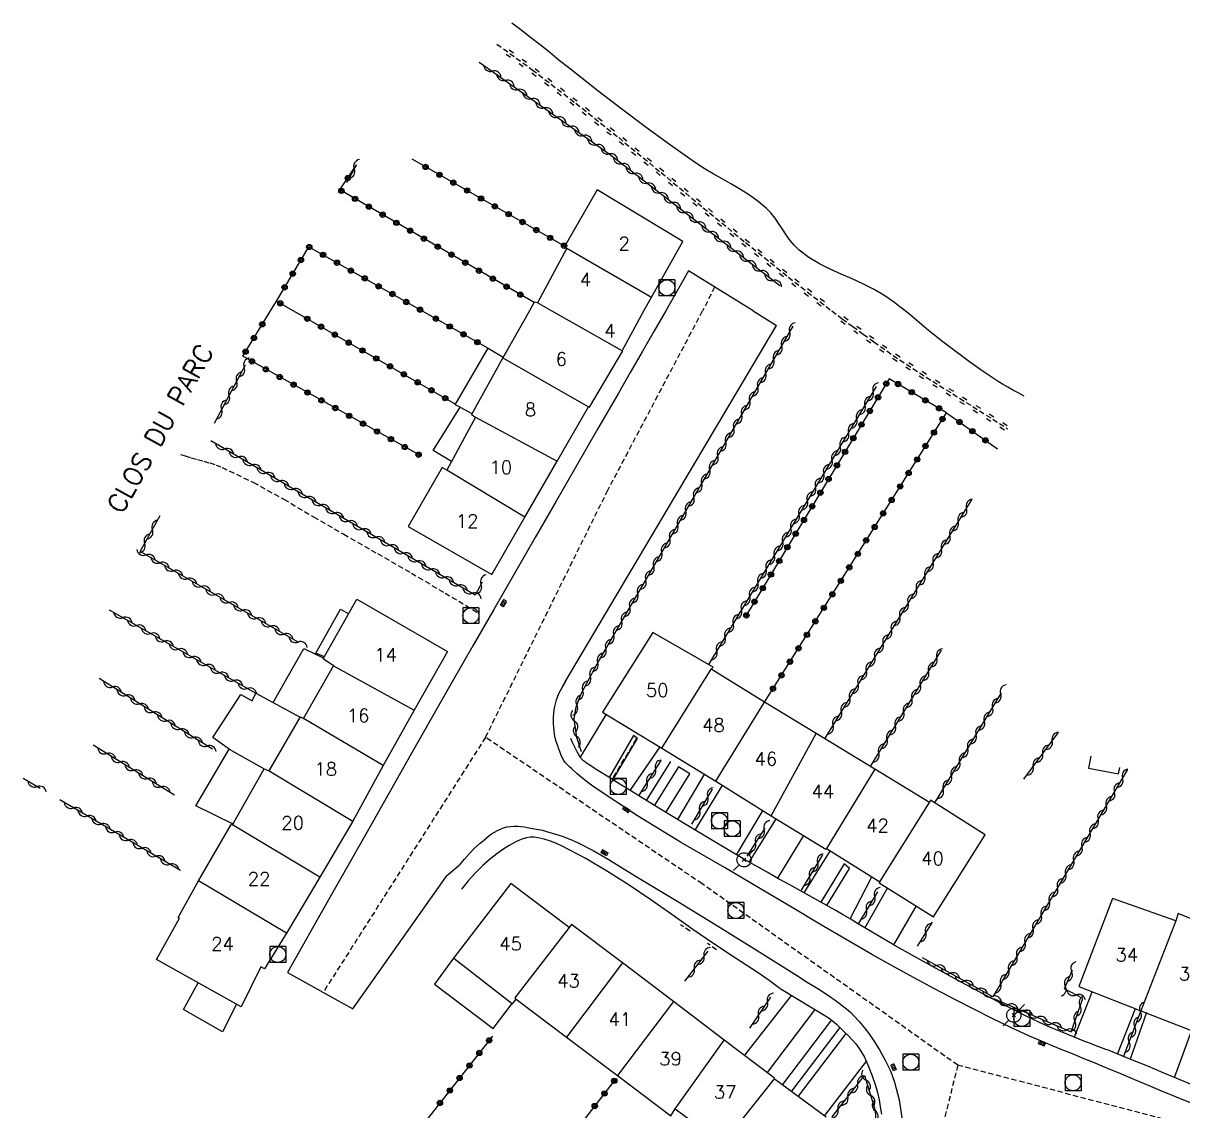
# Model space of a CAD drawing. Header units: millimetres. Extents: x 149998 to 151001, y 150999 to 152001.
# Drawn here: x 150061.5 to 150170.7, y 151595.7 to 151698.1 of the extents above; entities that cross this region are included whole.
import ezdxf
from ezdxf.enums import TextEntityAlignment as Align

# ---------------------------------------------------------------- set-up
doc = ezdxf.new("R2010")
doc.units = ezdxf.units.MM
doc.linetypes.add('DASHED', pattern=[0.75, 0.5, -0.25])
doc.layers.get('0').update_dxf_attribs({"linetype": 'CONTINUOUS'})
for name, color, linetype in [('W0001', 6, 'DASHED'), ('W0008', 7, 'CONTINUOUS'), ('W0014', 7, 'CONTINUOUS'), ('W0017', 7, 'CONTINUOUS'), ('W0070', 7, 'DASHED'), ('W0101', 7, 'CONTINUOUS'), ('W0104', 1, 'CONTINUOUS'), ('W0112', 1, 'DASHED'), ('W0211', 2, 'CONTINUOUS'), ('W0220', 5, 'DASHED'), ('W0310', 3, 'CONTINUOUS'), ('W0323', 7, 'CONTINUOUS'), ('W0401', 7, 'CONTINUOUS'), ('W0420', 7, 'CONTINUOUS'), ('W0473', 7, 'CONTINUOUS'), ('W0989', 7, 'CONTINUOUS'), ('W0991', 7, 'CONTINUOUS'), ('W1102', 7, 'CONTINUOUS')]:
    doc.layers.add(name, color=color, linetype=linetype)
doc.styles.get("Standard").update_dxf_attribs({"font": 'romans.shx', "width": 0.85})

# ---------------------------------------------------------------- blocks, each defined once
blk = doc.blocks.new('T473')
for p, q in [((-0.166667, 0.166667), (0.166667, -0.166667)), ((-0.166667, -0.166667), (0.166667, 0.166667)), ((0.500001, 0.500001), (1.000002, 1.000002)), ((-1.000002, -1.000002), (-0.500001, -0.500001))]:
    blk.add_line(p, q)
blk.add_ellipse((0, 0), major_axis=(0.471405, 0.471405), ratio=1, start_param=5.4977871438, end_param=11.780972451)
blk = doc.blocks.new('T420')
for p, q in [((0.75, 0.75), (-0.75, 0.75)), ((-0.75, 0.75), (-0.75, -0.75)), ((0.75, 0.75), (0.75, -0.75)), ((0.75, -0.75), (-0.75, -0.75))]:
    blk.add_line(p, q)
blk.add_ellipse((0, 0), major_axis=(-0.53, 0.53), ratio=1, start_param=3.926991, end_param=10.210176)
blk = doc.blocks.new('T401')
for p, q in [((-0.3, 0.3), (0, 0.3)), ((-0.3, -0.25), (-0.3, 0.3)), ((-0.3, 0.15), (0, 0.15)), ((-0.3, 0), (0, 0)), ((0, 0.3), (0, -0.25)), ((-0.3, -0.15), (0, -0.15)), ((-0.3, -0.25), (-0.3, -0.3)), ((-0.3, -0.3), (0, -0.3)), ((0, -0.3), (0, -0.25))]:
    blk.add_line(p, q)
blk = doc.blocks.new('t310o')
at = {"color": 0, "linetype": 'Continuous'}
for centre, start, end in [((-0.5, 0.38), 216.8699, 323.1304), ((0.5, -0.37), 36.8699, 143.1303)]:
    blk.add_arc(centre, 0.625, start, end, dxfattribs=at)
blk = doc.blocks.new('t323o')
at = {"color": 0, "linetype": 'Continuous'}
for radius in [0.25, 0.15]:
    blk.add_circle((0, 0), radius, dxfattribs=at)
blk = doc.blocks.new('t220o')
at = {"color": 0, "linetype": 'Continuous'}
for p, q in [((-0.25, 0.25), (0.25, 0.25)), ((-0.25, -0.25), (0.25, -0.25))]:
    blk.add_line(p, q, dxfattribs=at)

msp = doc.modelspace()

# ---------------------------------------------------------------- linework, layer by layer
at = {"layer": 'W0001'}
for points in [[(150126.61, 151673.23), (150125.48, 151671)], [(150105.02, 151630.83), (150116.48, 151653.98), (150125.48, 151671)], [(150105.02, 151630.83), (150089.73, 151606.81)], [(150149.52, 151599.95), (150125.44, 151617.03), (150105.02, 151630.83)], [(150149.52, 151599.95), (150146.34, 151587.21), (150141.85, 151567.31), (150135.86, 151542.38), (150129.45, 151514.84), (150123.58, 151487.78), (150121.35, 151477.53)], [(150223.9, 151572.93), (150197.4, 151583.85), (150169.58, 151594.72), (150149.52, 151599.95)]]:
    msp.add_lwpolyline(points, dxfattribs=at)
at = {"layer": 'W0008'}
for points in [[(150130.25, 151671), (150124.16, 151674.76)], [(150130.25, 151671), (150132.43, 151669.62)], [(150101.33, 151617.76), (150102.53, 151618.8)], [(150101.33, 151617.76), (150092.48, 151605.26)], [(150086.36, 151608.69), (150092.53, 151605.26)]]:
    msp.add_lwpolyline(points, dxfattribs=at)
at = {"layer": 'W0014'}
for points in [[(150124.16, 151674.76), (150122, 151671)], [(150122, 151671), (150120.89, 151669.06), (150119.77, 151667.13), (150118.66, 151665.19), (150117.55, 151663.26), (150115.59, 151659.86), (150113.64, 151656.46), (150111.68, 151653.06), (150109.71, 151649.66), (150107.76, 151646.26), (150105.8, 151642.86), (150103.84, 151639.45), (150101.89, 151636.05), (150098, 151629.21), (150094.11, 151622.38), (150090.23, 151615.54), (150086.36, 151608.69)], [(150112.52, 151636.06), (150132.43, 151669.62)], [(150171.44, 151596.4), (150170.13, 151596.93), (150168.81, 151597.48), (150167.5, 151598.03), (150166.19, 151598.58), (150164.88, 151599.13), (150163.56, 151599.68), (150162.25, 151600.23), (150161.5, 151600.53), (150160.76, 151600.84), (150160.01, 151601.14), (150159.26, 151601.44), (150158.51, 151601.75), (150157.77, 151602.06), (150157.02, 151602.37), (150156.29, 151602.7), (150154.52, 151603.52), (150152.76, 151604.36), (150151.02, 151605.23), (150149.29, 151606.11), (150147.32, 151607.15), (150145.36, 151608.2), (150143.41, 151609.27), (150141.47, 151610.36), (150138.99, 151611.78), (150136.53, 151613.23), (150134.08, 151614.7), (150131.63, 151616.17), (150127.53, 151618.58), (150123.41, 151620.97), (150119.34, 151623.44), (150115.37, 151626.08), (150114.78, 151626.5), (150114.21, 151626.94), (150113.65, 151627.4), (150113.11, 151627.89), (150112.93, 151628.06), (150112.74, 151628.25), (150112.57, 151628.44), (150112.41, 151628.65), (150112.26, 151628.92), (150112.13, 151629.21), (150112.01, 151629.5), (150111.9, 151629.8), (150111.79, 151630.12), (150111.68, 151630.45), (150111.59, 151630.79), (150111.52, 151631.13), (150111.48, 151631.45), (150111.45, 151631.78), (150111.43, 151632.1), (150111.42, 151632.43), (150111.43, 151632.76), (150111.45, 151633.09), (150111.49, 151633.42), (150111.55, 151633.74), (150111.71, 151634.36), (150111.94, 151634.95), (150112.23, 151635.52), (150112.57, 151636.06)], [(150171.77, 151598.04), (150170.33, 151598.64), (150168.88, 151599.25), (150167.43, 151599.85), (150165.98, 151600.44), (150164.53, 151601.03), (150164.15, 151601.18), (150163.77, 151601.33), (150163.39, 151601.47), (150163, 151601.62), (150162.62, 151601.76), (150162.24, 151601.91), (150161.86, 151602.05), (150161.48, 151602.2), (150160.41, 151602.63), (150159.34, 151603.06), (150158.27, 151603.51), (150157.21, 151603.98), (150155.9, 151604.6), (150154.6, 151605.25), (150153.31, 151605.92), (150152.02, 151606.6), (150149.89, 151607.74), (150147.76, 151608.89), (150145.65, 151610.07), (150143.54, 151611.26), (150142.84, 151611.66), (150142.14, 151612.07), (150141.45, 151612.48), (150140.75, 151612.9), (150140.06, 151613.31), (150139.37, 151613.73), (150138.67, 151614.14), (150137.97, 151614.55), (150136.91, 151615.15), (150135.84, 151615.75), (150134.77, 151616.34), (150133.69, 151616.93), (150132.62, 151617.52), (150131.55, 151618.12), (150130.49, 151618.72), (150129.42, 151619.33), (150126.72, 151620.92), (150124.04, 151622.53), (150121.36, 151624.16), (150118.7, 151625.8), (150117.67, 151626.43), (150116.64, 151627.07), (150115.62, 151627.72), (150114.61, 151628.38), (150114.52, 151628.43), (150114.43, 151628.49), (150114.34, 151628.55), (150114.25, 151628.62), (150114.18, 151628.68), (150114.12, 151628.76), (150114.05, 151628.83), (150114, 151628.91), (150113.91, 151629.05), (150113.83, 151629.19), (150113.75, 151629.34), (150113.67, 151629.48), (150113.51, 151629.79), (150113.35, 151630.1), (150113.2, 151630.41), (150113.05, 151630.72)], [(150102.58, 151618.8), (150103.03, 151619.36), (150103.5, 151619.89), (150104, 151620.39), (150104.52, 151620.86), (150104.79, 151621.09), (150105.05, 151621.31), (150105.32, 151621.52), (150105.6, 151621.73), (150105.86, 151621.9), (150106.14, 151622.05), (150106.42, 151622.18), (150106.71, 151622.3), (150107.03, 151622.4), (150107.37, 151622.45), (150107.71, 151622.47), (150108.05, 151622.47), (150108.36, 151622.45), (150108.66, 151622.4), (150108.96, 151622.35), (150109.26, 151622.29), (150109.64, 151622.22), (150110.02, 151622.16), (150110.39, 151622.08), (150110.76, 151621.98), (150111.51, 151621.76), (150112.25, 151621.51), (150112.98, 151621.23), (150113.7, 151620.92), (150115.17, 151620.17), (150116.59, 151619.35), (150117.98, 151618.49), (150119.38, 151617.64), (150123.14, 151615.37), (150126.88, 151613.08), (150130.61, 151610.76), (150134.33, 151608.42), (150135.33, 151607.79), (150136.34, 151607.17), (150137.33, 151606.52), (150138.3, 151605.84), (150138.67, 151605.55), (150139.04, 151605.25), (150139.4, 151604.94), (150139.74, 151604.61), (150140.23, 151604.08), (150140.7, 151603.52), (150141.14, 151602.95), (150141.55, 151602.34), (150142.14, 151601.4), (150142.69, 151600.42), (150143.18, 151599.41), (150143.56, 151598.35), (150143.99, 151596.69), (150144.26, 151595.01)], [(150132.75, 151607.17), (150131.74, 151607.93), (150130.7, 151608.66), (150129.64, 151609.35), (150128.58, 151610.04), (150126.55, 151611.37), (150124.56, 151612.75), (150122.57, 151614.14), (150120.59, 151615.53), (150118.57, 151616.9), (150116.52, 151618.21), (150114.42, 151619.44), (150112.26, 151620.57), (150111.71, 151620.82), (150111.14, 151621.05), (150110.56, 151621.23), (150109.97, 151621.37), (150109.79, 151621.41), (150109.6, 151621.43), (150109.41, 151621.44), (150109.22, 151621.42), (150108.87, 151621.36), (150108.54, 151621.27), (150108.21, 151621.14), (150107.89, 151621), (150107.26, 151620.66), (150106.65, 151620.28), (150106.08, 151619.86), (150105.52, 151619.41), (150104.77, 151618.75), (150104.06, 151618.05), (150103.39, 151617.32), (150102.76, 151616.54)], [(150132.8, 151607.17), (150137.3, 151604.46)], [(150137.3, 151604.46), (150137.7, 151604.15), (150138.08, 151603.81), (150138.45, 151603.46), (150138.81, 151603.11), (150139.19, 151602.74), (150139.57, 151602.36), (150139.93, 151601.97), (150140.24, 151601.53), (150140.72, 151600.7), (150141.12, 151599.84), (150141.46, 151598.95), (150141.76, 151598.04), (150141.95, 151597.38), (150142.1, 151596.7), (150142.22, 151596.02), (150142.33, 151595.34)]]:
    msp.add_lwpolyline(points, dxfattribs=at)
at = {"layer": 'W0017'}
for points in [[(150113.97, 151628.95), (150116.42, 151633)], [(150117.02, 151626.84), (150119.33, 151630.72), (150118.98, 151631), (150116.68, 151627.06)], [(150118.64, 151625.83), (150121.48, 151629.95)], [(150120.18, 151624.89), (150122.47, 151628.56)], [(150122.02, 151623.76), (150124.28, 151627.41), (150123.22, 151628.07), (150120.93, 151624.43)], [(150123.13, 151623.08), (150125.7, 151627.38)], [(150124.79, 151622.08), (150127.37, 151626.35)], [(150128.66, 151619.78), (150131.17, 151623.96)], [(150129.85, 151619.09), (150132.43, 151623.18)], [(150132.55, 151617.56), (150135.01, 151621.6)], [(150135.04, 151616.19), (150137.53, 151620.16)], [(150137.18, 151615), (150139.33, 151618.48), (150138.83, 151618.91), (150136.61, 151615.32)], [(150139.37, 151613.73), (150141.43, 151617.71)], [(150142.89, 151616.67), (150140.75, 151612.9)], [(150143.49, 151611.28), (150145.63, 151614.97)], [(150133.84, 151606.55), (150129.43, 151600.9)], [(150162.17, 151606.91), (150160.5, 151602.59)], [(150136.06, 151605.21), (150131.57, 151599.28)], [(150164.58, 151601.01), (150166.28, 151605.31)], [(150137.63, 151604.24), (150132.99, 151598.13)], [(150167.29, 151604.91), (150165.76, 151600.53)], [(150138.4, 151603.52), (150133.85, 151597.5)], [(150138.97, 151602.95), (150134.49, 151597.03)], [(150169.94, 151598.79), (150171.56, 151603.25)], [(150140.93, 151600.37), (150136.96, 151595.22)]]:
    msp.add_lwpolyline(points, dxfattribs=at)
at = {"layer": 'W0070'}
msp.add_lwpolyline([(150076.28, 151657.48), (150076.72, 151657.33), (150077.3, 151657.16), (150077.89, 151657), (150078.47, 151656.84), (150079.05, 151656.67), (150079.63, 151656.48), (150080.2, 151656.25), (150083.15, 151654.84), (150086.02, 151653.25), (150088.83, 151651.6), (150091.66, 151649.96), (150094.85, 151648.13), (150098.04, 151646.29), (150101.21, 151644.42), (150104.38, 151642.53)], dxfattribs=at)
at = {"layer": 'W0101'}
for points in [[(150120.67, 151672.3), (150123.63, 151677.52), (150115.54, 151682.39), (150112.44, 151676.99), (150112.68, 151676.91)], [(150112.68, 151676.91), (150109.91, 151671.75)], [(150109.91, 151671.75), (150109.62, 151671.82), (150109.16, 151671)], [(150119.95, 151671), (150120.67, 151672.3)], [(150109.16, 151671), (150106.65, 151666.56)], [(150117.89, 151667.24), (150119.95, 151671)], [(150114.72, 151661.96), (150114.81, 151661.93), (150117.95, 151667.22), (150117.89, 151667.24)], [(150106.65, 151666.56), (150103.69, 151661.25), (150104.08, 151660.97)], [(150111.76, 151656.84), (150114.72, 151661.96)], [(150104.08, 151660.97), (150101.38, 151656)], [(150108.74, 151651.56), (150111.76, 151656.84)], [(150101.38, 151656), (150100.95, 151656.24), (150097.73, 151650.68), (150105.61, 151646.17)], [(150105.61, 151646.17), (150108.74, 151651.56)], [(150089.72, 151638.21), (150092.91, 151643.83), (150101.45, 151638.91)], [(150126.29, 151637.26), (150126.47, 151637.45), (150120.78, 151640.72), (150116.06, 151633.19)], [(150101.45, 151638.91), (150098.31, 151633.39)], [(150090.7, 151637.58), (150089.72, 151638.21)], [(150087.86, 151632.61), (150090.71, 151637.57), (150090.7, 151637.58)], [(150131.3, 151634.15), (150126.29, 151637.26)], [(150098.31, 151633.39), (150095.39, 151628.19)], [(150136.18, 151631.19), (150131.3, 151634.15)], [(150084.64, 151627.67), (150087.58, 151632.76), (150087.86, 151632.61)], [(150116.06, 151633.19), (150121.65, 151629.81)], [(150141.69, 151627.84), (150136.18, 151631.19)], [(150121.65, 151629.81), (150126.72, 151626.72)], [(150081.18, 151622.58), (150084.18, 151627.88)], [(150095.39, 151628.19), (150092.51, 151622.94)], [(150146.84, 151624.71), (150141.69, 151627.84)], [(150126.72, 151626.72), (150131.95, 151623.44)], [(150142.17, 151617.22), (150142.1, 151617.13), (150147.24, 151613.94), (150152.11, 151621.65), (150146.96, 151624.91), (150146.84, 151624.71)], [(150077.97, 151617.31), (150081.07, 151622.62), (150081.18, 151622.58)], [(150092.51, 151622.94), (150089.4, 151617.66)], [(150131.95, 151623.44), (150137.1, 151620.29)], [(150137.1, 151620.29), (150137.14, 151620.37), (150142.17, 151617.22)], [(150076.18, 151613.8), (150076.07, 151613.86), (150077.97, 151617.31)], [(150089.4, 151617.66), (150086.28, 151612.38)], [(150112.9, 151612.92), (150112.91, 151612.92), (150107.41, 151617.08), (150102.02, 151610.05)], [(150170.07, 151613.56), (150164.1, 151615.64), (150160.93, 151607.37)], [(150083.84, 151609.23), (150083.84, 151609.23), (150081.99, 151605.45), (150074.02, 151609.92), (150076.18, 151613.8), (150076.18, 151613.8)], [(150175.73, 151611.11), (150176.05, 151611.9), (150170.27, 151614.23), (150170.07, 151613.56)], [(150117.92, 151609.59), (150113.13, 151613.22), (150112.9, 151612.92)], [(150086.28, 151612.38), (150084.19, 151609.02), (150083.84, 151609.23)], [(150102.02, 151610.05), (150102.04, 151610.05), (150107.58, 151605.73), (150107.92, 151606.19), (150107.92, 151606.19)], [(150122.72, 151605.95), (150117.92, 151609.59)], [(150160.93, 151607.37), (150166.78, 151605.09)], [(150107.92, 151606.19), (150112.66, 151602.61)], [(150127.51, 151602.32), (150122.72, 151605.95)], [(150166.78, 151605.09), (150172.43, 151602.89), (150172.43, 151602.9)], [(150112.66, 151602.61), (150117.45, 151598.99)], [(150132.21, 151598.67), (150132.25, 151598.73), (150127.51, 151602.32)], [(150117.45, 151598.99), (150122.48, 151595.19), (150122.88, 151595.86)], [(150137.12, 151595.06), (150132.21, 151598.67)], [(150122.88, 151595.86), (150127.36, 151592.54)]]:
    msp.add_lwpolyline(points, dxfattribs=at)
at = {"layer": 'W0104'}
for points in [[(150102.62, 151661.92), (150102.17, 151662.15), (150105.26, 151667.48), (150106.7, 151666.63), (150106.69, 151666.63)], [(150101.82, 151656.82), (150101.82, 151656.82), (150100.08, 151657.83), (150102.62, 151661.92)], [(150102.62, 151661.92), (150103.73, 151661.33)], [(150089.84, 151638.41), (150089.84, 151638.41), (150089.03, 151638.77), (150091.37, 151642.91), (150092.14, 151642.47), (150092.14, 151642.48)], [(150085, 151634.11), (150085.01, 151634.11), (150087.9, 151639.2), (150089.78, 151638.3), (150089.72, 151638.21)], [(150080.86, 151629.71), (150080.86, 151629.72), (150079.33, 151630.81), (150081.98, 151634.86), (150083.03, 151634.27), (150083.37, 151634.98), (150087.57, 151632.74), (150087.57, 151632.74)], [(150081.24, 151622.69), (150081.24, 151622.67), (150077.72, 151624.39), (150080.86, 151629.71), (150084.18, 151627.88)], [(150162.06, 151629.06), (150161.84, 151627.94), (150164.66, 151627.38), (150164.79, 151627.98)], [(150084.18, 151627.88), (150084.64, 151627.67)], [(150102.02, 151610.05), (150102.02, 151610.05), (150100.22, 151607.6), (150105.73, 151603.42), (150107.54, 151605.76), (150107.53, 151605.76)], [(150081.56, 151605.69), (150080.23, 151603.1), (150076.56, 151605.21), (150077.96, 151607.71)]]:
    msp.add_lwpolyline(points, dxfattribs=at)
at = {"layer": 'W0112'}
for points in [[(150117.07, 151627.07), (150119.3, 151630.77)], [(150124.3, 151612.59), (150123.4, 151613.17)], [(150126.8, 151610.83), (150125.93, 151611.41)]]:
    msp.add_lwpolyline(points, dxfattribs=at)
at = {"layer": 'W0211'}
for points in [[(150144.56, 151671), (150144.07, 151671.39), (150143.58, 151671.76), (150143.07, 151672.12), (150142.56, 151672.47), (150141.59, 151673.04), (150140.58, 151673.55), (150139.56, 151674.01), (150138.53, 151674.46), (150137.5, 151674.92), (150136.48, 151675.43), (150135.5, 151676.02), (150134.59, 151676.7), (150134.13, 151677.14), (150133.72, 151677.63), (150133.35, 151678.15), (150133, 151678.68), (150132.66, 151679.2), (150132.31, 151679.72), (150131.91, 151680.22), (150131.47, 151680.67), (150130.7, 151681.31), (150129.89, 151681.9), (150129.05, 151682.43), (150128.2, 151682.93), (150127.33, 151683.42), (150126.48, 151683.91), (150125.63, 151684.41), (150124.8, 151684.95), (150122.46, 151686.6), (150120.16, 151688.28), (150117.88, 151690), (150115.61, 151691.73), (150114.69, 151692.43), (150113.78, 151693.15), (150112.88, 151693.87), (150111.97, 151694.59), (150111.07, 151695.32), (150110.17, 151696.04), (150109.26, 151696.75), (150108.34, 151697.45), (150107.5, 151698.09)], [(150155.78, 151662.96), (150155.28, 151663.23), (150154.76, 151663.51), (150154.24, 151663.8), (150153.73, 151664.1), (150153.23, 151664.42), (150151.92, 151665.29), (150150.64, 151666.2), (150149.38, 151667.14), (150148.12, 151668.09), (150147.66, 151668.44), (150147.21, 151668.8), (150146.77, 151669.16), (150146.33, 151669.53), (150145.89, 151669.9), (150145.45, 151670.27), (150145.01, 151670.64), (150144.56, 151671)]]:
    msp.add_lwpolyline(points, dxfattribs=at)
at = {"layer": 'W0220'}
for points in [[(150106.1, 151696.11), (150109.42, 151693.71), (150113.53, 151690.55), (150117.57, 151687.31), (150121.56, 151684.02), (150125.54, 151680.71), (150129.53, 151677.42), (150133.56, 151674.17), (150137.65, 151671)], [(150137.65, 151671), (150138.63, 151670.26), (150139.62, 151669.52), (150140.62, 151668.8), (150141.62, 151668.08), (150143.44, 151666.8), (150145.29, 151665.56), (150147.16, 151664.36), (150149.05, 151663.17), (150150.93, 151661.99), (150152.81, 151660.8), (150154.22, 151659.89)]]:
    msp.add_lwpolyline(points, dxfattribs=at)
at = {"layer": 'W0310'}
for points in [[(150104.44, 151694.43), (150116.66, 151685.79), (150132.75, 151673.38)], [(150092.86, 151684.76), (150091.93, 151683.06)], [(150114.06, 151629.46), (150113.64, 151630.83), (150113.37, 151632.54), (150113.57, 151633.72), (150114.06, 151634.99), (150115.54, 151637.77), (150134.01, 151669.55)], [(150082.38, 151665.87), (150079.45, 151660.39)], [(150141.84, 151663.86), (150126.03, 151637.7)], [(150104.7, 151645.44), (150104.05, 151644.23), (150079.14, 151658.76)], [(150136.98, 151630.7), (150150.87, 151653.26)], [(150087.37, 151639.8), (150072.49, 151648.34), (150074.37, 151651.71)], [(150069.55, 151642.84), (150083.37, 151634.98)], [(150141.29, 151628.08), (150147.99, 151639.04)], [(150079.29, 151629.71), (150068.61, 151636.37)], [(150147.37, 151624.65), (150153.64, 151635.03)], [(150155.73, 151626.88), (150158.98, 151631.25)], [(150075.71, 151625.4), (150068.06, 151630.09)], [(150121.53, 151628.66), (150119.44, 151625.31)], [(150063.06, 151626.02), (150061.46, 151626.96)], [(150165.52, 151627.79), (150152.81, 151606.4), (150146.21, 151610.08)], [(150126.38, 151625.95), (150124.43, 151622.65)], [(150076.27, 151618.29), (150064.9, 151624.95)], [(150131.34, 151622.27), (150129.63, 151619.64)], [(150136.78, 151619.76), (150134.77, 151616.45)], [(150141.97, 151616.29), (150140.12, 151613.28)], [(150147.11, 151613.42), (150145.7, 151611.17)], [(150125.97, 151610.7), (150123.77, 151607.87)], [(150152.89, 151606.25), (150160.2, 151603.1), (150161.31, 151606.23), (150159.56, 151607.16), (150160.32, 151608.93)], [(150131.88, 151606.36), (150129.9, 151603.43)], [(150165.15, 151600.73), (150166.82, 151605.2)], [(150137.69, 151595.08), (150140.74, 151598.97), (150141.26, 151597.27), (150141.73, 151595.7), (150141.86, 151593.56), (150141.78, 151591.71), (150141.48, 151588.92), (150140.45, 151584.89), (150138.5, 151575.81), (150136.3, 151576.41)]]:
    msp.add_lwpolyline(points, dxfattribs=at)
at = {"layer": 'W0323'}
for points in [[(150109.6, 151671.78), (150091.3, 151682.38), (150092.88, 151684.75)], [(150098.08, 151685.3), (150112.49, 151677.08)], [(150085.33, 151671.92), (150088.38, 151677.03), (150099.04, 151671)], [(150084.77, 151671), (150085.33, 151671.92), (150086.93, 151671)], [(150098.98, 151657.3), (150082.16, 151666.72), (150084.77, 151671)], [(150086.93, 151671), (150102.21, 151662.21)], [(150099.04, 151671), (150105.26, 151667.48)], [(150131.31, 151634.14), (150148.45, 151661.4), (150143.06, 151664.6), (150129.53, 151642.2)], [(150148.45, 151661.4), (150153.26, 151658)], [(150105.69, 151602.7), (150093.31, 151586.97)], [(150117.24, 151598.6), (150105.21, 151583.06)]]:
    msp.add_lwpolyline(points, dxfattribs=at)
at = {"layer": 'W1102'}
for points in [[(150112.68, 151676.91), (150120.67, 151672.3)], [(150111.24, 151671), (150109.91, 151671.75)], [(150117.89, 151667.24), (150111.24, 151671)], [(150106.65, 151666.56), (150114.72, 151661.96)], [(150104.08, 151660.97), (150111.76, 151656.84)], [(150108.74, 151651.56), (150101.38, 151656)], [(150090.7, 151637.58), (150098.31, 151633.39)], [(150121.65, 151629.81), (150126.29, 151637.26)], [(150126.72, 151626.72), (150131.3, 151634.15)], [(150095.39, 151628.19), (150087.86, 151632.61)], [(150131.95, 151623.44), (150136.18, 151631.19)], [(150084.64, 151627.67), (150092.51, 151622.94)], [(150141.69, 151627.84), (150137.14, 151620.37)], [(150142.17, 151617.22), (150146.84, 151624.71)], [(150089.4, 151617.66), (150081.18, 151622.58)], [(150086.28, 151612.38), (150077.97, 151617.31)], [(150112.9, 151612.92), (150107.77, 151606.3), (150107.92, 151606.19)], [(150170.07, 151613.56), (150166.78, 151605.09)], [(150117.92, 151609.59), (150112.66, 151602.61)], [(150122.72, 151605.95), (150117.45, 151598.99)], [(150122.88, 151595.86), (150127.51, 151602.32)], [(150132.21, 151598.67), (150127.36, 151592.54)]]:
    msp.add_lwpolyline(points, dxfattribs=at)

# ---------------------------------------------------------------- block references
at = {"layer": 'W0220'}
for p, rotation in [((150107.31, 151695.23), 324.0664710278849), ((150108.53, 151694.35), 324.0664710278849), ((150109.74, 151693.46), 322.4614932420802), ((150110.93, 151692.55), 322.4614932420802), ((150112.12, 151691.64), 322.4614932420802), ((150113.31, 151690.72), 322.4614932420802), ((150114.48, 151689.79), 321.2712531067722), ((150115.65, 151688.85), 321.2712531067722), ((150116.82, 151687.91), 321.2712531067722), ((150117.99, 151686.97), 320.4961143640539), ((150119.14, 151686.01), 320.4961143640539), ((150120.3, 151685.06), 320.4961143640539), ((150121.46, 151684.11), 320.4961143640539), ((150122.61, 151683.15), 320.2310828994566), ((150123.76, 151682.19), 320.2310828994566), ((150124.92, 151681.23), 320.2310828994566), ((150126.07, 151680.27), 320.4766262336346), ((150127.23, 151679.32), 320.4766262336346), ((150128.39, 151678.36), 320.4766262336346), ((150129.54, 151677.41), 321.1385121224938), ((150130.71, 151676.47), 321.1385121224938), ((150131.88, 151675.52), 321.1385121224938), ((150133.05, 151674.58), 321.1385121224938), ((150134.22, 151673.65), 322.2165370039395), ((150135.41, 151672.74), 322.2165370039395), ((150136.6, 151671.82), 322.2165370039395), ((150138.85, 151670.1), 323.4365922001115), ((150140.06, 151669.21), 323.8113374828707), ((150141.27, 151668.33), 324.1668991092089), ((150142.49, 151667.46), 325.0315252043102), ((150143.73, 151666.61), 326.2759444825833), ((150144.98, 151665.78), 326.2759444825833), ((150146.23, 151664.96), 327.1890175705771), ((150147.5, 151664.15), 327.7705664118276), ((150148.76, 151663.35), 327.7705664118276), ((150150.03, 151662.55), 327.9455135271634), ((150151.31, 151661.75), 327.7136625353004), ((150152.57, 151660.95), 327.7136625353004), ((150153.84, 151660.14), 327.1497655060804)]:
    msp.add_blockref('t220o', p, dxfattribs=dict(at, rotation=rotation))
at = {"layer": 'W0310'}
for p, rotation in [((150105.66, 151693.57), 324.7432940546579), ((150106.89, 151692.7), 324.7432940546579), ((150108.11, 151691.83), 324.7432940546579), ((150109.34, 151690.97), 324.7432940546579), ((150110.56, 151690.1), 324.7432940546579), ((150111.79, 151689.24), 324.7432940546579), ((150113.01, 151688.37), 324.7432940546579), ((150114.24, 151687.5), 324.7432940546579), ((150115.46, 151686.64), 324.7432940546579), ((150116.69, 151685.77), 322.3404492652683), ((150092.65, 151684.37), 241.2871270716645), ((150117.87, 151684.85), 322.3404492652683), ((150119.06, 151683.94), 322.3404492652683), ((150120.25, 151683.02), 322.3404492652683), ((150121.44, 151682.11), 322.3404492652683), ((150122.62, 151681.19), 322.3404492652683), ((150123.81, 151680.27), 322.3404492652683), ((150125, 151679.36), 322.3404492652683), ((150126.19, 151678.44), 322.3404492652683), ((150127.37, 151677.52), 322.3404492652683), ((150128.56, 151676.61), 322.3404492652683), ((150129.75, 151675.69), 322.3404492652683), ((150130.94, 151674.77), 322.3404492652683), ((150132.12, 151673.86), 322.3404492652683), ((150133.69, 151669.01), 59.83926533150763), ((150132.94, 151667.71), 59.83926533150763), ((150132.18, 151666.41), 59.83926533150763), ((150082.28, 151665.68), 241.8034307413787), ((150081.57, 151664.36), 241.8034307413787), ((150131.43, 151665.12), 59.83926533150763), ((150080.86, 151663.04), 241.8034307413787), ((150130.68, 151663.82), 59.83926533150763), ((150141.54, 151663.38), 238.8559139990912), ((150129.92, 151662.52), 59.83926533150763), ((150140.77, 151662.09), 238.8559139990912), ((150080.15, 151661.71), 241.8034307413787), ((150129.17, 151661.23), 59.83926533150763), ((150139.99, 151660.81), 238.8559139990912), ((150128.42, 151659.93), 59.83926533150763), ((150127.66, 151658.63), 59.83926533150763), ((150139.22, 151659.53), 238.8559139990912), ((150080.44, 151658), 149.7371274544053), ((150138.44, 151658.24), 238.8559139990912), ((150081.73, 151657.25), 149.7371274544053), ((150126.91, 151657.34), 59.83926533150763), ((150137.66, 151656.96), 238.8559139990912), ((150083.03, 151656.49), 149.7371274544053), ((150084.33, 151655.74), 149.7371274544053), ((150126.15, 151656.04), 59.83926533150763), ((150136.89, 151655.67), 238.8559139990912), ((150085.62, 151654.98), 149.7371274544053), ((150125.4, 151654.74), 59.83926533150763), ((150136.11, 151654.39), 238.8559139990912), ((150086.92, 151654.22), 149.7371274544053), ((150088.21, 151653.47), 149.7371274544053), ((150124.65, 151653.45), 59.83926533150763), ((150089.51, 151652.71), 149.7371274544053), ((150123.89, 151652.15), 59.83926533150763), ((150135.34, 151653.11), 238.8559139990912), ((150150.35, 151652.41), 58.38204578747462), ((150090.8, 151651.96), 149.7371274544053), ((150092.1, 151651.2), 149.7371274544053), ((150134.56, 151651.82), 238.8559139990912), ((150149.56, 151651.14), 58.38204578747462), ((150073.64, 151650.4), 60.75065533735184), ((150093.39, 151650.44), 149.7371274544053), ((150123.14, 151650.85), 59.83926533150763), ((150133.79, 151650.54), 238.8559139990912), ((150148.78, 151649.86), 58.38204578747462), ((150072.91, 151649.09), 60.75065533735184), ((150094.69, 151649.69), 149.7371274544053), ((150122.39, 151649.55), 59.83926533150763), ((150133.01, 151649.26), 238.8559139990912), ((150073.04, 151648.02), 150.1495102081473), ((150095.99, 151648.93), 149.7371274544053), ((150097.28, 151648.18), 149.7371274544053), ((150121.63, 151648.26), 59.83926533150763), ((150132.23, 151647.97), 238.8559139990912), ((150147.99, 151648.58), 58.38204578747462), ((150074.35, 151647.28), 150.1495102081473), ((150098.58, 151647.42), 149.7371274544053), ((150120.88, 151646.96), 59.83926533150763), ((150131.46, 151646.69), 238.8559139990912), ((150147.2, 151647.3), 58.38204578747462), ((150075.65, 151646.53), 150.1495102081473), ((150076.95, 151645.78), 150.1495102081473), ((150099.87, 151646.66), 149.7371274544053), ((150101.17, 151645.91), 149.7371274544053), ((150120.13, 151645.66), 59.83926533150763), ((150146.42, 151646.03), 58.38204578747462), ((150078.25, 151645.04), 150.1495102081473), ((150102.46, 151645.15), 149.7371274544053), ((150104.6, 151645.25), 241.7639089565921), ((150119.37, 151644.37), 59.83926533150763), ((150130.68, 151645.4), 238.8559139990912), ((150145.63, 151644.75), 58.38204578747462), ((150079.55, 151644.29), 150.1495102081473), ((150103.76, 151644.4), 149.7371274544053), ((150129.91, 151644.12), 238.8559139990912), ((150144.84, 151643.47), 58.38204578747462), ((150080.85, 151643.54), 150.1495102081473), ((150082.15, 151642.8), 150.1495102081473), ((150118.62, 151643.07), 59.83926533150763), ((150129.13, 151642.84), 238.8559139990912), ((150144.06, 151642.2), 58.38204578747462), ((150070.85, 151642.1), 330.3847267196316), ((150083.45, 151642.05), 150.1495102081473), ((150117.86, 151641.77), 59.83926533150763), ((150128.36, 151641.55), 238.8559139990912), ((150072.15, 151641.36), 330.3847267196316), ((150073.46, 151640.61), 330.3847267196316), ((150084.75, 151641.3), 150.1495102081473), ((150086.05, 151640.56), 150.1495102081473), ((150117.11, 151640.48), 59.83926533150763), ((150127.58, 151640.27), 238.8559139990912), ((150143.27, 151640.92), 58.38204578747462), ((150074.76, 151639.87), 330.3847267196316), ((150087.36, 151639.81), 150.1495102081473), ((150116.36, 151639.18), 59.83926533150763), ((150126.8, 151638.98), 238.8559139990912), ((150142.49, 151639.64), 58.38204578747462), ((150076.07, 151639.13), 330.3847267196316), ((150077.37, 151638.39), 330.3847267196316), ((150115.6, 151637.88), 59.83926533150763), ((150141.7, 151638.36), 58.38204578747462), ((150147.55, 151638.32), 58.5664890589613), ((150078.67, 151637.65), 330.3847267196316), ((150140.91, 151637.09), 58.38204578747462), ((150146.77, 151637.04), 58.5664890589613), ((150079.98, 151636.91), 330.3847267196316), ((150081.28, 151636.17), 330.3847267196316), ((150114.89, 151636.56), 61.9778316723643), ((150140.13, 151635.81), 58.38204578747462), ((150145.99, 151635.76), 58.5664890589613), ((150069.88, 151635.58), 148.0394816241969), ((150071.15, 151634.79), 148.0394816241969), ((150082.59, 151635.43), 330.3847267196316), ((150114.19, 151635.24), 61.9778316723643), ((150153.57, 151634.92), 58.87542193358581), ((150072.42, 151633.99), 148.0394816241969), ((150113.62, 151633.85), 69.01079906338212), ((150139.34, 151634.53), 58.38204578747462), ((150145.2, 151634.48), 58.5664890589613), ((150152.8, 151633.64), 58.87542193358581), ((150073.7, 151633.2), 148.0394816241969), ((150113.4, 151632.38), 98.92452799247272), ((150138.55, 151633.25), 58.38204578747462), ((150144.42, 151633.2), 58.5664890589613), ((150152.02, 151632.35), 58.87542193358581), ((150074.97, 151632.4), 148.0394816241969), ((150076.24, 151631.61), 148.0394816241969), ((150137.77, 151631.98), 58.38204578747462), ((150143.64, 151631.92), 58.5664890589613), ((150077.51, 151630.82), 148.0394816241969), ((150113.63, 151630.9), 98.92452799247272), ((150142.86, 151630.64), 58.5664890589613), ((150151.25, 151631.07), 58.87542193358581), ((150158.42, 151630.49), 53.39573272339215), ((150078.79, 151630.02), 148.0394816241969), ((150142.07, 151629.36), 58.5664890589613), ((150150.47, 151629.79), 58.87542193358581), ((150157.52, 151629.29), 53.39573272339215), ((150069.34, 151629.31), 148.4786938793355), ((150070.62, 151628.52), 148.4786938793355), ((150149.7, 151628.5), 58.87542193358581), ((150156.63, 151628.08), 53.39573272339215), ((150071.9, 151627.74), 148.4786938793355), ((150121.03, 151627.85), 238.0622108651751), ((150148.92, 151627.22), 58.87542193358581), ((150165.04, 151626.98), 239.2812496210832), ((150062.76, 151626.2), 149.6639917600447), ((150073.18, 151626.96), 148.4786938793355), ((150074.46, 151626.17), 148.4786938793355), ((150120.23, 151626.58), 238.0622108651751), ((150148.15, 151625.93), 58.87542193358581), ((150125.96, 151625.23), 239.5056392269292), ((150164.28, 151625.7), 239.2812496210832), ((150066.2, 151624.19), 149.6639917597964), ((150125.19, 151623.94), 239.5056392269292), ((150163.51, 151624.41), 239.2812496210832), ((150067.49, 151623.43), 149.6639917597964), ((150162.74, 151623.12), 239.2812496210832), ((150068.79, 151622.67), 149.6639917597964), ((150070.08, 151621.91), 149.6639917597964), ((150131.27, 151622.15), 236.8726815244897), ((150161.98, 151621.83), 239.2812496210832), ((150071.38, 151621.16), 149.6639917597964), ((150130.45, 151620.9), 236.8726815244897), ((150161.21, 151620.54), 239.2812496210832), ((150072.67, 151620.4), 149.6639917597964), ((150073.97, 151619.64), 149.6639917597964), ((150160.44, 151619.25), 239.2812496210832), ((150075.26, 151618.88), 149.6639917597964), ((150136.32, 151619.01), 238.7345983220095), ((150135.55, 151617.73), 238.7345983220095), ((150159.68, 151617.96), 239.2812496210832), ((150158.91, 151616.67), 239.2812496210832), ((150141.69, 151615.84), 238.4883551205933), ((150158.15, 151615.38), 239.2812496210832), ((150140.91, 151614.56), 238.4883551205933), ((150157.38, 151614.09), 239.2812496210832), ((150156.61, 151612.8), 239.2812496210832), ((150146.49, 151612.44), 238.0586957644085), ((150155.85, 151611.51), 239.2812496210832), ((150125.61, 151610.24), 232.1908590456967), ((150155.08, 151610.22), 239.2812496210832), ((150124.69, 151609.05), 232.1908590456967), ((150147.52, 151609.35), 150.857784366415), ((150148.83, 151608.62), 150.857784366415), ((150154.31, 151608.93), 239.2812496210832), ((150160.25, 151608.77), 66.58224637139386), ((150150.14, 151607.89), 150.857784366415), ((150153.55, 151607.64), 239.2812496210832), ((150159.65, 151607.39), 66.58224637139386), ((150151.45, 151607.16), 150.857784366415), ((150152.76, 151606.43), 150.857784366415), ((150160.66, 151606.57), 152.0141497609127), ((150131.58, 151605.91), 235.9776305579271), ((150154.27, 151605.65), 336.7115048798486), ((150161.05, 151605.51), 70.40771810926937), ((150130.74, 151604.67), 235.9776305579271), ((150155.65, 151605.06), 336.7115048798486), ((150157.03, 151604.47), 336.7115048798486), ((150160.55, 151604.09), 70.40771810926937), ((150166.73, 151604.94), 69.46079038695304), ((150158.4, 151603.87), 336.7115048798486), ((150159.78, 151603.28), 336.7115048798486), ((150166.2, 151603.54), 69.46079038695304), ((150165.67, 151602.13), 69.46079038695304), ((150140.87, 151598.54), 287.2212799684358), ((150140.09, 151598.15), 51.94303522776548), ((150139.17, 151596.97), 51.94303522776548), ((150141.31, 151597.1), 286.352183356929), ((150138.24, 151595.79), 51.94303522776548), ((150141.73, 151595.66), 273.623178813296)]:
    msp.add_blockref('t310o', p, dxfattribs=dict(at, rotation=rotation))
at = {"layer": 'W0323'}
for p, rotation in [((150099.38, 151684.55), 330.323352958005), ((150092.05, 151683.5), 56.34491157815222), ((150100.69, 151683.81), 330.323352958005), ((150091.44, 151682.3), 149.9156170307903), ((150101.99, 151683.07), 330.323352958005), ((150103.29, 151682.33), 330.323352958005), ((150092.73, 151681.55), 149.9156170307903), ((150104.6, 151681.58), 330.323352958005), ((150094.03, 151680.8), 149.9156170307903), ((150095.33, 151680.05), 149.9156170307903), ((150105.9, 151680.84), 330.323352958005), ((150107.2, 151680.1), 330.323352958005), ((150096.63, 151679.29), 149.9156170307903), ((150108.51, 151679.36), 330.323352958005), ((150097.92, 151678.54), 149.9156170307903), ((150109.81, 151678.61), 330.323352958005), ((150111.11, 151677.87), 330.323352958005), ((150088.42, 151677.01), 330.5046545852416), ((150099.22, 151677.79), 149.9156170307903), ((150100.52, 151677.04), 149.9156170307903), ((150112.42, 151677.13), 330.323352958005), ((150087.63, 151675.78), 59.18153819979666), ((150089.72, 151676.27), 330.5046545852416), ((150101.82, 151676.29), 149.9156170307903), ((150091.03, 151675.53), 330.5046545852416), ((150092.33, 151674.79), 330.5046545852416), ((150103.12, 151675.53), 149.9156170307903), ((150104.41, 151674.78), 149.9156170307903), ((150086.86, 151674.5), 59.18153819979666), ((150093.64, 151674.05), 330.5046545852416), ((150105.71, 151674.03), 149.9156170307903), ((150086.09, 151673.21), 59.18153819979666), ((150094.95, 151673.31), 330.5046545852416), ((150096.25, 151672.58), 330.5046545852416), ((150107.01, 151673.28), 149.9156170307903), ((150108.31, 151672.53), 149.9156170307903), ((150085.69, 151671.71), 330.0952962185993), ((150097.56, 151671.84), 330.5046545852416), ((150088.23, 151670.25), 330.0952962185023), ((150098.86, 151671.1), 330.5046545852416), ((150100.34, 151670.26), 330.5046545852613), ((150083.99, 151669.72), 58.64755744272981), ((150089.53, 151669.5), 330.0952962185023), ((150101.65, 151669.52), 330.5046545852613), ((150083.2, 151668.44), 58.64755744272981), ((150090.83, 151668.76), 330.0952962185023), ((150092.13, 151668.01), 330.0952962185023), ((150102.95, 151668.78), 330.5046545852613), ((150104.26, 151668.05), 330.5046545852613), ((150082.42, 151667.16), 58.64755744272981), ((150093.43, 151667.26), 330.0952962185023), ((150083.02, 151666.24), 150.7698480026086), ((150094.73, 151666.51), 330.0952962185023), ((150084.32, 151665.5), 150.7698480026086), ((150085.63, 151664.77), 150.7698480026086), ((150096.03, 151665.77), 330.0952962185023), ((150097.33, 151665.02), 330.0952962185023), ((150086.94, 151664.04), 150.7698480026086), ((150098.63, 151664.27), 330.0952962185023), ((150142.78, 151664.14), 238.868016314902), ((150143.89, 151664.1), 149.3417637476186), ((150088.25, 151663.31), 150.7698480026086), ((150089.56, 151662.57), 150.7698480026086), ((150099.93, 151663.52), 330.0952962185023), ((150101.23, 151662.77), 330.0952962185023), ((150142.01, 151662.86), 238.868016314902), ((150145.18, 151663.34), 149.3417637476186), ((150146.47, 151662.57), 149.3417637476186), ((150090.87, 151661.84), 150.7698480026086), ((150141.23, 151661.57), 238.868016314902), ((150147.76, 151661.81), 149.3417637476186), ((150092.18, 151661.11), 150.7698480026086), ((150093.49, 151660.38), 150.7698480026086), ((150148.08, 151660.81), 57.8416352492124), ((150149.68, 151660.53), 324.7268041218964), ((150094.8, 151659.64), 150.7698480026086), ((150140.45, 151660.29), 238.868016314902), ((150147.28, 151659.54), 57.8416352492124), ((150150.9, 151659.67), 324.7268041218964), ((150096.11, 151658.91), 150.7698480026086), ((150097.41, 151658.18), 150.7698480026086), ((150139.68, 151659.01), 238.868016314902), ((150146.48, 151658.27), 57.8416352492124), ((150152.12, 151658.8), 324.7268041218964), ((150098.72, 151657.45), 150.7698480026086), ((150138.9, 151657.72), 238.868016314902), ((150138.13, 151656.44), 238.868016314902), ((150145.69, 151657), 57.8416352492124), ((150137.35, 151655.16), 238.868016314902), ((150144.89, 151655.73), 57.8416352492124), ((150136.58, 151653.87), 238.868016314902), ((150144.09, 151654.46), 57.8416352492124), ((150143.29, 151653.19), 57.8416352492124), ((150135.8, 151652.59), 238.868016314902), ((150142.49, 151651.92), 57.8416352492124), ((150135.03, 151651.3), 238.868016314902), ((150141.69, 151650.65), 57.8416352492124), ((150134.25, 151650.02), 238.868016314902), ((150140.89, 151649.38), 57.8416352492124), ((150133.47, 151648.74), 238.868016314902), ((150132.7, 151647.45), 238.868016314902), ((150140.1, 151648.11), 57.8416352492124), ((150131.92, 151646.17), 238.868016314902), ((150139.3, 151646.84), 57.8416352492124), ((150138.5, 151645.57), 57.8416352492124), ((150131.15, 151644.88), 238.868016314902), ((150137.7, 151644.3), 57.8416352492124), ((150130.37, 151643.6), 238.868016314902), ((150136.9, 151643.03), 57.8416352492124), ((150129.6, 151642.32), 238.868016314902), ((150136.1, 151641.76), 57.8416352492124), ((150135.31, 151640.49), 57.8416352492124), ((150134.51, 151639.22), 57.8416352492124), ((150133.71, 151637.95), 57.8416352492124), ((150132.91, 151636.68), 57.8416352492124), ((150132.11, 151635.41), 57.8416352492124), ((150105.37, 151602.29), 231.792132790435), ((150104.44, 151601.11), 231.792132790435), ((150103.51, 151599.93), 231.792132790435), ((150102.58, 151598.75), 231.792132790435), ((150117.15, 151598.48), 232.2595156377898), ((150101.66, 151597.57), 231.792132790435), ((150116.23, 151597.29), 232.2595156377898), ((150100.73, 151596.4), 231.792132790435), ((150115.31, 151596.11), 232.2595156377898)]:
    msp.add_blockref('t323o', p, dxfattribs=dict(at, rotation=rotation))
at = {"layer": 'W0401'}
for p, rotation in [((150106.58, 151643.54), 150.0972492198094), ((150118.38, 151624.15), 57.10752948164409), ((150116.15, 151619.84), 239.5293829665036), ((150157.51, 151602.14), 66.91032626147312), ((150143.33, 151599.69), 203.9474441834304)]:
    msp.add_blockref('T401', p, dxfattribs=dict(at, rotation=rotation))
at = {"layer": 'W0420'}
for p in [(150122.11, 151673.17), (150103.65, 151642.29), (150117.53, 151626.2), (150127.06, 151622.97), (150128.26, 151622.23), (150128.61, 151614.52), (150085.45, 151610.38), (150155.56, 151604.36), (150145.1, 151600.24), (150160.38, 151598.3)]:
    msp.add_blockref('T420', p, dxfattribs=at)
at = {"layer": 'W0473'}
for p in [(150129.38, 151619.3), (150154.8, 151604.67)]:
    msp.add_blockref('T473', p, dxfattribs=at)

# ---------------------------------------------------------------- texts
at = {"layer": 'W0989'}
msp.add_text('CLOS DU PARC   ', height=1.75, rotation=60.6222, dxfattribs=at).set_placement((150070.78, 151651.78))
at = {"layer": 'W0991'}
for s, p in [('2', (150118.09, 151677.35)), ('4', (150114.45, 151673.95)), ('4', (150116.74, 151669.12)), ('6', (150112.16, 151666.46)), ('8', (150109.26, 151661.7)), ('10', (150106.47, 151656.26)), ('12', (150103.29, 151651.2)), ('14', (150095.61, 151638.61)), ('50', (150121.2, 151635.27)), ('16', (150093.02, 151632.89)), ('48', (150126.49, 151631.99)), ('46', (150131.44, 151628.8)), ('18', (150089.97, 151627.85)), ('44', (150136.81, 151625.74)), ('20', (150086.85, 151622.77)), ('42', (150141.96, 151622.53)), ('40', (150147.13, 151619.43)), ('22', (150083.69, 151617.5)), ('24', (150080.25, 151611.38)), ('45', (150107.39, 151611.4)), ('34', (150165.45, 151610.36)), ('43', (150112.84, 151607.91)), ('32', (150171.42, 151608.56)), ('41', (150117.69, 151604.29)), ('39', (150122.45, 151600.57)), ('37', (150127.61, 151597.43))]:
    msp.add_text(s, height=1.25, dxfattribs=at).set_placement(p, align=Align.MIDDLE_CENTER)

doc.saveas('drawing.dxf')
